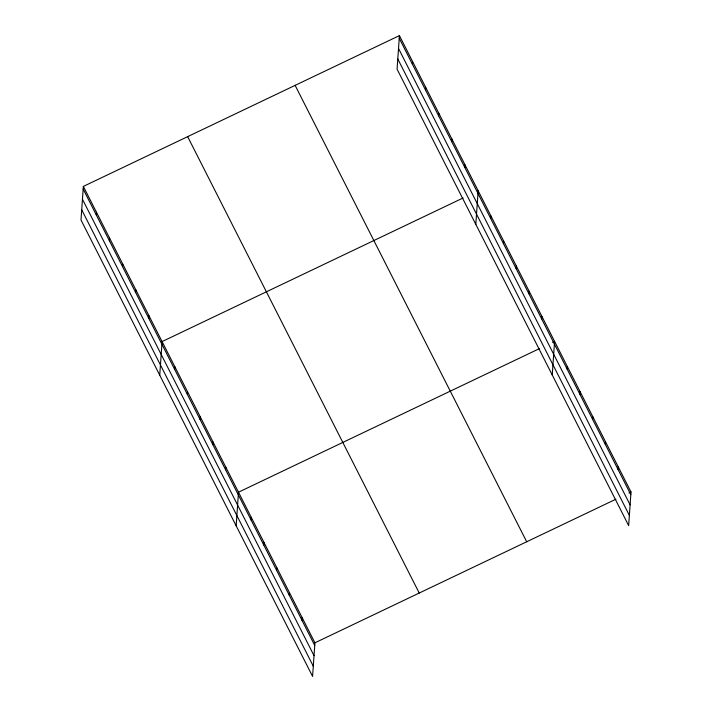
<?xml version="1.0" encoding="UTF-8"?>
<svg xmlns="http://www.w3.org/2000/svg" width="712" height="712" viewBox="0 0 712 712"><rect width="100%" height="100%" fill="white"/><g stroke="black" fill="none" stroke-linecap="round" stroke-linejoin="round"><path stroke-width="1.07" d="M83.349 186.41L80.999 219.999L312.577 676.4L314.918 642.811L83.349 186.41L399.423 35.6L631.001 492.001L628.652 525.589L397.082 69.189L399.423 35.6M96.289 214.917L96.467 212.274M109.408 240.781L109.595 238.137M122.535 266.644L122.713 264.001M135.654 292.507L135.841 289.864M148.772 318.371L148.959 315.719M159.737 375.171L162.087 341.582L463.12 197.954M174.636 369.332L174.823 366.689M187.372 394.439L187.559 391.787M200.108 419.537L200.294 416.894M212.844 444.644L213.03 441.992M225.579 469.742L225.766 467.099M236.153 525.785L238.502 492.197L539.536 348.568M251.051 519.947L251.238 517.304M263.787 545.045L263.974 542.402M276.523 570.152L276.71 567.509M289.268 595.25L289.446 592.606M302.004 620.357L302.182 617.713M412.364 64.107L412.551 61.463M425.491 89.97L425.669 87.327M438.61 115.834L438.797 113.19M451.728 141.697L451.915 139.054M464.856 167.56L465.043 164.917M475.812 224.369L478.161 190.78M490.71 218.522L490.897 215.878M503.446 243.629L503.633 240.985M516.182 268.727L516.369 266.083M528.927 293.833L529.105 291.181M541.663 318.932L541.841 316.288M552.236 374.975L554.577 341.386L552.574 342.347M567.135 369.136L567.322 366.493M579.871 394.243L580.058 391.591M592.606 419.341L592.793 416.698M605.342 444.448L605.529 441.796M618.078 469.546L618.265 466.903M314.918 642.811L615.96 499.183M628.999 492.962L631.001 492.001M399.245 38.243L630.814 494.644M398.524 48.461L630.102 504.861M397.794 58.98L629.364 515.381M295.124 85.369L526.693 541.77M187.656 136.642L419.226 593.043M83.162 189.054L314.74 645.455M82.45 199.262L314.019 655.672M81.711 209.782L313.289 666.192"/></g></svg>
